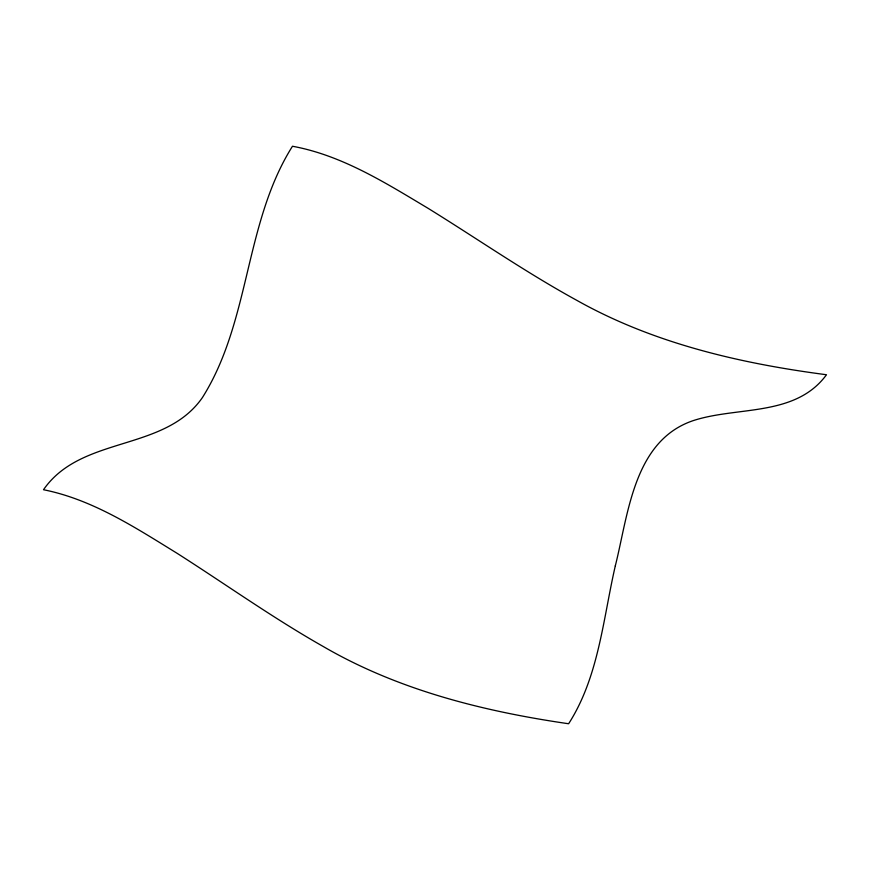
<?xml version="1.0" encoding="UTF-8"?>
<svg xmlns="http://www.w3.org/2000/svg" width="870" height="870" viewBox="0 0 870 870"><rect width="100%" height="100%" fill="white"/><g stroke="black" fill="none" stroke-linecap="round" stroke-linejoin="round"><path stroke-width="1.3" d="M615.307 565.87C603.062 619.027 598.778 676.773 568.621 723.753C483.437 711.366 398.275 690.138 323.27 646.519C272.908 617.972 225.721 584.292 176.936 553.2C135.067 527.438 92.448 499.5 43.5 489.723C81.41 435.076 164.506 452.204 202.416 397.557C250.625 321.041 244.263 222.753 292.472 146.247C342.051 155.338 385.519 182.885 428.127 208.343C477.663 238.978 525.589 272.256 576.701 300.28C653.348 343.378 740.011 363.421 826.5 374.742C795.267 417.165 737.423 406.072 693.042 420.678C633.621 440.872 628.357 514.116 615.307 565.87"/></g></svg>
